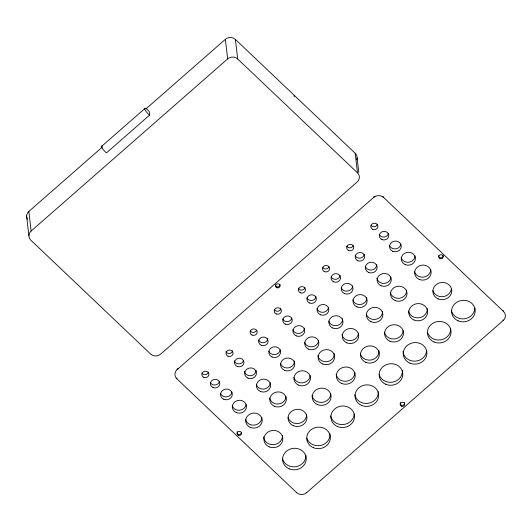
<?xml version="1.0" encoding="UTF-8"?>
<svg xmlns="http://www.w3.org/2000/svg" width="532" height="532" viewBox="0 0 532 532"><rect width="100%" height="100%" fill="white"/><g stroke="black" fill="none" stroke-linecap="round" stroke-linejoin="round"><path stroke-width="0.8" d="M101.506 146.486L144.604 108.734A4.735 1.19 48.8 0 1 149.259 111.66L149.658 115.052L106.56 152.797A4.735 1.19 48.8 0 1 102.31 148.315A4.735 1.19 48.8 0 1 102.29 146.007M27.385 219.151A7.102 6.457 -6.7 0 1 28.834 211.45L102.457 146.965M146.134 108.708L225.368 39.308A7.102 6.457 -6.7 0 1 235.397 39.395L355.183 153.256A7.102 6.457 -6.7 0 1 356.699 159.806M31.135 231.028L227.669 58.886A7.102 6.457 -6.7 0 1 237.698 58.972L357.484 172.833A7.102 6.457 -6.7 0 1 357.172 181.977L160.631 354.119A7.102 6.457 -6.7 0 1 150.603 354.033L30.816 240.171A7.102 6.457 -6.7 0 1 31.135 231.028L28.834 211.45M382.348 196.707A7.102 2.361 -46.5 0 1 383.692 197.545L503.478 311.406A7.102 6.457 -6.7 0 1 503.166 320.55L306.632 492.692A7.102 6.457 -6.7 0 1 296.603 492.605L176.817 378.744A7.102 6.457 -6.7 0 1 177.129 369.6L373.663 197.458A7.102 1.782 48.8 0 1 374.847 196.734M357.105 157.844L358.827 172.528M355.183 153.256L357.484 172.833M235.397 39.395L237.698 58.972M225.368 39.308L227.669 58.886M26.6 216.005L28.901 235.583M208.491 372.174A3.551 3.232 -6.7 0 1 201.887 373.025M231.945 392.091A5.919 5.38 -6.7 0 1 226.798 396.819A5.919 5.38 -6.7 0 1 220.587 393.574M219.443 381.198A4.735 4.303 -6.7 0 1 215.327 384.982A4.735 4.303 -6.7 0 1 210.359 382.388M246.063 404.519A7.102 6.457 -6.7 0 1 239.54 410.232A7.102 6.457 -6.7 0 1 232.211 405.697M261.877 417.713A8.286 7.534 -6.7 0 1 254.196 425.154A8.286 7.534 -6.7 0 1 245.452 419.116M282.465 435.296A9.47 8.612 -6.7 0 1 273.707 444.686A9.47 8.612 -6.7 0 1 263.593 436.912M305.867 455.093A11.837 10.766 -6.7 0 1 295.526 466.77A11.837 10.766 -6.7 0 1 282.432 458.218M232.69 350.708A3.551 3.232 -6.7 0 1 225.881 351.599M256.131 370.392A5.919 5.38 -6.7 0 1 250.645 375.712A5.919 5.38 -6.7 0 1 244.401 371.396M243.49 360.497A4.735 4.303 -6.7 0 1 238.981 363.881A4.735 4.303 -6.7 0 1 234.339 360.842M270.263 382.714A7.102 6.457 -6.7 0 1 264.038 389.052A7.102 6.457 -6.7 0 1 256.344 384.556M286.01 396.573A8.286 7.534 -6.7 0 1 278.336 404.014A8.286 7.534 -6.7 0 1 269.591 397.976M306.598 414.155A9.47 8.612 -6.7 0 1 298.804 423.419A9.47 8.612 -6.7 0 1 288.065 417.5M330 433.952A11.837 10.766 -6.7 0 1 320.257 445.537A11.837 10.766 -6.7 0 1 306.831 438.135M256.657 330.212A3.551 3.232 -6.7 0 1 250.326 331.01M280.218 349.81A5.919 5.38 -6.7 0 1 275.071 354.538A5.919 5.38 -6.7 0 1 268.86 351.3M267.756 338.472A4.735 4.303 -6.7 0 1 263.839 342.661A4.735 4.303 -6.7 0 1 258.625 340.108M294.382 360.902A7.102 6.457 -6.7 0 1 288.537 367.858A7.102 6.457 -6.7 0 1 280.484 363.416M310.149 375.432A8.286 7.534 -6.7 0 1 302.888 382.827A8.286 7.534 -6.7 0 1 293.917 377.58M330.758 393.906A9.47 8.612 -6.7 0 1 321.98 402.411A9.47 8.612 -6.7 0 1 311.985 395.509M354.166 413.929A11.837 10.766 -6.7 0 1 343.193 424.556A11.837 10.766 -6.7 0 1 330.698 415.938M280.896 308.753A3.551 3.232 -6.7 0 1 274.293 309.604M304.404 328.111A5.919 5.38 -6.7 0 1 299.217 333.398A5.919 5.38 -6.7 0 1 292.806 329.647M291.755 318.216A4.735 4.303 -6.7 0 1 287.493 321.587A4.735 4.303 -6.7 0 1 282.765 318.967M318.535 340.433A7.102 6.457 -6.7 0 1 312.311 346.771A7.102 6.457 -6.7 0 1 304.617 342.276M334.269 353.514A8.286 7.534 -6.7 0 1 327.034 361.687A8.286 7.534 -6.7 0 1 317.863 355.695M354.891 372.766A9.47 8.612 -6.7 0 1 346.113 381.271A9.47 8.612 -6.7 0 1 336.124 374.368M378.272 391.672A11.837 10.766 -6.7 0 1 367.938 403.349A11.837 10.766 -6.7 0 1 354.837 394.797M305.036 287.613A3.551 3.232 -6.7 0 1 298.286 288.178M328.49 307.529A5.919 5.38 -6.7 0 1 323.05 312.291A5.919 5.38 -6.7 0 1 316.939 308.507M315.981 296.637A4.735 4.303 -6.7 0 1 311.872 300.42A4.735 4.303 -6.7 0 1 306.898 297.827M342.655 318.621A7.102 6.457 -6.7 0 1 336.809 325.577A7.102 6.457 -6.7 0 1 328.756 321.135M358.422 333.152A8.286 7.534 -6.7 0 1 350.741 340.593A8.286 7.534 -6.7 0 1 341.996 334.555M379.01 350.734A9.47 8.612 -6.7 0 1 371.216 359.998A9.47 8.612 -6.7 0 1 360.47 354.079M402.411 370.531A11.837 10.766 -6.7 0 1 392.669 382.116A11.837 10.766 -6.7 0 1 379.243 374.721M329.069 266.791A3.551 3.232 -6.7 0 1 322.738 267.589M352.676 285.83A5.919 5.38 -6.7 0 1 347.782 291.07A5.919 5.38 -6.7 0 1 341.265 287.878M340.121 275.496A4.735 4.303 -6.7 0 1 336.237 279.247A4.735 4.303 -6.7 0 1 331.23 277.072M366.787 297.488A7.102 6.457 -6.7 0 1 360.942 304.437A7.102 6.457 -6.7 0 1 352.889 299.995M382.541 311.233A8.286 7.534 -6.7 0 1 375.718 319.34A8.286 7.534 -6.7 0 1 366.322 314.159M403.163 330.485A9.47 8.612 -6.7 0 1 394.385 338.99A9.47 8.612 -6.7 0 1 384.39 332.088M426.571 350.508A11.837 10.766 -6.7 0 1 414.993 361.175A11.837 10.766 -6.7 0 1 402.957 351.419M353.201 245.651A3.551 3.232 -6.7 0 1 346.704 246.183M376.809 264.697A5.919 5.38 -6.7 0 1 371.622 269.977A5.919 5.38 -6.7 0 1 365.211 266.233M364.254 254.356A4.735 4.303 -6.7 0 1 360.137 258.14A4.735 4.303 -6.7 0 1 355.17 255.546M390.94 277.012A7.102 6.457 -6.7 0 1 384.357 283.39A7.102 6.457 -6.7 0 1 376.862 278.216M406.674 290.093A8.286 7.534 -6.7 0 1 399.439 298.266A8.286 7.534 -6.7 0 1 390.269 292.274M427.276 308.454A9.47 8.612 -6.7 0 1 419.01 317.797A9.47 8.612 -6.7 0 1 408.529 310.954M450.684 328.251A11.837 10.766 -6.7 0 1 440.942 339.835A11.837 10.766 -6.7 0 1 427.515 332.44M377.441 224.191A3.551 3.232 -6.7 0 1 371.01 225.309M400.895 244.108A5.919 5.38 -6.7 0 1 395.748 248.836A5.919 5.38 -6.7 0 1 389.537 245.598M388.393 233.215A4.735 4.303 -6.7 0 1 384.277 236.999A4.735 4.303 -6.7 0 1 379.309 234.406M415.08 255.872A7.102 6.457 -6.7 0 1 408.855 262.21A7.102 6.457 -6.7 0 1 401.161 257.714M430.827 269.731A8.286 7.534 -6.7 0 1 423.565 277.125A8.286 7.534 -6.7 0 1 414.594 271.879M451.355 289.095A9.47 8.612 -6.7 0 1 442.651 296.71A9.47 8.612 -6.7 0 1 432.882 290.665M474.843 308.228A11.837 10.766 -6.7 0 1 463.871 318.854A11.837 10.766 -6.7 0 1 451.382 310.236M502.388 310.542A7.102 2.361 -46.5 0 1 503.478 311.406M373.663 197.458A7.102 6.457 -6.7 0 1 383.692 197.545M306.578 492.406A7.102 1.782 48.8 0 1 306.632 492.692M503.019 319.938A7.102 1.782 48.8 0 1 503.166 320.55M176.817 378.744A7.102 2.361 -46.5 0 1 176.87 377.979M296.603 492.605A7.102 2.361 -46.5 0 1 296.59 492.326M177.129 369.6A7.102 1.782 48.8 0 1 178.313 368.876M241.428 432.257A2.254 2.048 -6.7 0 1 237.013 433.021M236.986 432.011A2.254 2.048 -6.7 0 1 237.119 431.652M279.892 284.288A2.254 2.048 -6.7 0 1 277.97 286.894A2.254 2.048 -6.7 0 1 275.463 284.846M443.129 255.573A2.254 2.048 -6.7 0 1 440.822 257.814A2.254 2.048 -6.7 0 1 438.654 255.546M404.586 403.562A2.254 2.048 -6.7 0 1 400.111 403.515M400.29 402.551A2.254 2.048 -6.7 0 1 400.383 402.385M404.453 402.544A2.254 2.048 -6.7 0 1 404.579 402.95M293.937 95.94A2.254 2.048 -6.7 0 1 294.529 96.531M149.658 115.052A4.735 1.19 48.8 0 1 144.604 108.734M203.836 377.354A3.551 3.232 -6.7 0 0 208.923 374.116A3.551 3.232 -6.7 0 0 203.397 371.782A3.551 3.232 -6.7 0 0 203.836 377.354M223.852 399.319A5.919 5.38 -6.7 0 0 232.324 393.913A5.919 5.38 -6.7 0 0 223.114 390.023A5.919 5.38 -6.7 0 0 223.852 399.319M213.033 387.569A4.735 4.303 -6.7 0 0 219.816 383.246A4.735 4.303 -6.7 0 0 212.448 380.134A4.735 4.303 -6.7 0 0 213.033 387.569M236.281 412.606A7.102 6.457 -6.7 0 0 246.456 406.122A7.102 6.457 -6.7 0 0 235.403 401.454A7.102 6.457 -6.7 0 0 236.281 412.606M250.339 427.435A8.286 7.534 -6.7 0 0 262.203 419.868A8.286 7.534 -6.7 0 0 249.309 414.428A8.286 7.534 -6.7 0 0 250.339 427.435M269.245 446.88A9.47 8.612 -6.7 0 0 282.811 438.228A9.47 8.612 -6.7 0 0 268.068 432.011A9.47 8.612 -6.7 0 0 269.245 446.88M289.255 468.845A11.837 10.766 -6.7 0 0 306.213 458.032A11.837 10.766 -6.7 0 0 287.785 450.252A11.837 10.766 -6.7 0 0 289.255 468.845M227.975 356.214A3.551 3.232 -6.7 0 0 233.063 352.975A3.551 3.232 -6.7 0 0 227.53 350.641A3.551 3.232 -6.7 0 0 227.975 356.214M247.985 378.179A5.919 5.38 -6.7 0 0 256.464 372.772A5.919 5.38 -6.7 0 0 247.247 368.889A5.919 5.38 -6.7 0 0 247.985 378.179M237.172 366.428A4.735 4.303 -6.7 0 0 243.955 362.106A4.735 4.303 -6.7 0 0 236.58 358.994A4.735 4.303 -6.7 0 0 237.172 366.428M260.421 391.466A7.102 6.457 -6.7 0 0 270.595 384.982A7.102 6.457 -6.7 0 0 259.536 380.314A7.102 6.457 -6.7 0 0 260.421 391.466M274.472 406.295A8.286 7.534 -6.7 0 0 286.342 398.727A8.286 7.534 -6.7 0 0 273.441 393.288A8.286 7.534 -6.7 0 0 274.472 406.295M293.385 425.74A9.47 8.612 -6.7 0 0 306.944 417.088A9.47 8.612 -6.7 0 0 292.201 410.87A9.47 8.612 -6.7 0 0 293.385 425.74M313.395 447.705A11.837 10.766 -6.7 0 0 330.345 436.892A11.837 10.766 -6.7 0 0 311.918 429.118A11.837 10.766 -6.7 0 0 313.395 447.705M252.108 335.08A3.551 3.232 -6.7 0 0 257.195 331.835A3.551 3.232 -6.7 0 0 251.669 329.501A3.551 3.232 -6.7 0 0 252.108 335.08M272.125 357.038A5.919 5.38 -6.7 0 0 280.597 351.632A5.919 5.38 -6.7 0 0 271.387 347.748A5.919 5.38 -6.7 0 0 272.125 357.038M261.305 345.288A4.735 4.303 -6.7 0 0 268.088 340.965A4.735 4.303 -6.7 0 0 260.72 337.853A4.735 4.303 -6.7 0 0 261.305 345.288M284.553 370.325A7.102 6.457 -6.7 0 0 294.728 363.841A7.102 6.457 -6.7 0 0 283.669 359.173A7.102 6.457 -6.7 0 0 284.553 370.325M298.612 385.155A8.286 7.534 -6.7 0 0 310.475 377.587A8.286 7.534 -6.7 0 0 297.574 372.147A8.286 7.534 -6.7 0 0 298.612 385.155M317.518 404.599A9.47 8.612 -6.7 0 0 331.084 395.948A9.47 8.612 -6.7 0 0 316.341 389.73A9.47 8.612 -6.7 0 0 317.518 404.599M337.527 426.564A11.837 10.766 -6.7 0 0 354.485 415.751A11.837 10.766 -6.7 0 0 336.058 407.978A11.837 10.766 -6.7 0 0 337.527 426.564M276.248 313.94A3.551 3.232 -6.7 0 0 281.335 310.695A3.551 3.232 -6.7 0 0 275.802 308.361A3.551 3.232 -6.7 0 0 276.248 313.94M296.257 335.898A5.919 5.38 -6.7 0 0 304.736 330.492A5.919 5.38 -6.7 0 0 295.519 326.608A5.919 5.38 -6.7 0 0 296.257 335.898M285.445 324.148A4.735 4.303 -6.7 0 0 292.221 319.825A4.735 4.303 -6.7 0 0 284.853 316.713A4.735 4.303 -6.7 0 0 285.445 324.148M308.693 349.192A7.102 6.457 -6.7 0 0 318.861 342.701A7.102 6.457 -6.7 0 0 307.809 338.033A7.102 6.457 -6.7 0 0 308.693 349.192M322.744 364.014A8.286 7.534 -6.7 0 0 334.615 356.447A8.286 7.534 -6.7 0 0 321.714 351.007A8.286 7.534 -6.7 0 0 322.744 364.014M341.65 383.459A9.47 8.612 -6.7 0 0 355.216 374.807A9.47 8.612 -6.7 0 0 340.473 368.59A9.47 8.612 -6.7 0 0 341.65 383.459M361.667 405.424A11.837 10.766 -6.7 0 0 378.618 394.611A11.837 10.766 -6.7 0 0 360.191 386.837A11.837 10.766 -6.7 0 0 361.667 405.424M300.38 292.8A3.551 3.232 -6.7 0 0 305.468 289.554A3.551 3.232 -6.7 0 0 299.942 287.22A3.551 3.232 -6.7 0 0 300.38 292.8M320.39 314.758A5.919 5.38 -6.7 0 0 328.869 309.351A5.919 5.38 -6.7 0 0 319.659 305.468A5.919 5.38 -6.7 0 0 320.39 314.758M309.577 303.007A4.735 4.303 -6.7 0 0 316.36 298.685A4.735 4.303 -6.7 0 0 308.992 295.573A4.735 4.303 -6.7 0 0 309.577 303.007M332.826 328.051A7.102 6.457 -6.7 0 0 343 321.561A7.102 6.457 -6.7 0 0 331.941 316.899A7.102 6.457 -6.7 0 0 332.826 328.051M346.877 342.874A8.286 7.534 -6.7 0 0 358.748 335.306A8.286 7.534 -6.7 0 0 345.847 329.867A8.286 7.534 -6.7 0 0 346.877 342.874M365.79 362.319A9.47 8.612 -6.7 0 0 379.349 353.667A9.47 8.612 -6.7 0 0 364.613 347.449A9.47 8.612 -6.7 0 0 365.79 362.319M385.8 384.284A11.837 10.766 -6.7 0 0 402.757 373.471A11.837 10.766 -6.7 0 0 384.33 365.697A11.837 10.766 -6.7 0 0 385.8 384.284M324.52 271.659A3.551 3.232 -6.7 0 0 329.601 268.414A3.551 3.232 -6.7 0 0 324.074 266.08A3.551 3.232 -6.7 0 0 324.52 271.659M344.53 293.617A5.919 5.38 -6.7 0 0 353.009 288.211A5.919 5.38 -6.7 0 0 343.792 284.327A5.919 5.38 -6.7 0 0 344.53 293.617M333.717 281.867A4.735 4.303 -6.7 0 0 340.493 277.544A4.735 4.303 -6.7 0 0 333.125 274.432A4.735 4.303 -6.7 0 0 333.717 281.867M356.965 306.911A7.102 6.457 -6.7 0 0 367.133 300.42A7.102 6.457 -6.7 0 0 356.081 295.759A7.102 6.457 -6.7 0 0 356.965 306.911M371.017 321.734A8.286 7.534 -6.7 0 0 382.88 314.166A8.286 7.534 -6.7 0 0 369.986 308.726A8.286 7.534 -6.7 0 0 371.017 321.734M389.923 341.178A9.47 8.612 -6.7 0 0 403.489 332.533A9.47 8.612 -6.7 0 0 388.746 326.309A9.47 8.612 -6.7 0 0 389.923 341.178M409.939 363.143A11.837 10.766 -6.7 0 0 426.89 352.33A11.837 10.766 -6.7 0 0 408.463 344.556A11.837 10.766 -6.7 0 0 409.939 363.143M348.653 250.519A3.551 3.232 -6.7 0 0 353.74 247.274A3.551 3.232 -6.7 0 0 348.214 244.939A3.551 3.232 -6.7 0 0 348.653 250.519M368.663 272.477A5.919 5.38 -6.7 0 0 377.141 267.071A5.919 5.38 -6.7 0 0 367.931 263.187A5.919 5.38 -6.7 0 0 368.663 272.477M357.85 260.727A4.735 4.303 -6.7 0 0 364.633 256.404A4.735 4.303 -6.7 0 0 357.258 253.292A4.735 4.303 -6.7 0 0 357.85 260.727M381.098 285.77A7.102 6.457 -6.7 0 0 391.273 279.28A7.102 6.457 -6.7 0 0 380.214 274.618A7.102 6.457 -6.7 0 0 381.098 285.77M395.15 300.593A8.286 7.534 -6.7 0 0 407.02 293.026A8.286 7.534 -6.7 0 0 394.119 287.586A8.286 7.534 -6.7 0 0 395.15 300.593M414.062 320.038A9.47 8.612 -6.7 0 0 427.622 311.393A9.47 8.612 -6.7 0 0 412.885 305.168A9.47 8.612 -6.7 0 0 414.062 320.038M434.072 342.003A11.837 10.766 -6.7 0 0 451.023 331.19A11.837 10.766 -6.7 0 0 432.602 323.416A11.837 10.766 -6.7 0 0 434.072 342.003M372.792 229.378A3.551 3.232 -6.7 0 0 377.873 226.133A3.551 3.232 -6.7 0 0 372.347 223.799A3.551 3.232 -6.7 0 0 372.792 229.378M392.802 251.337A5.919 5.38 -6.7 0 0 401.281 245.93A5.919 5.38 -6.7 0 0 392.064 242.047A5.919 5.38 -6.7 0 0 392.802 251.337M381.983 239.586A4.735 4.303 -6.7 0 0 388.766 235.264A4.735 4.303 -6.7 0 0 381.397 232.152A4.735 4.303 -6.7 0 0 381.983 239.586M405.238 264.63A7.102 6.457 -6.7 0 0 415.406 258.14A7.102 6.457 -6.7 0 0 404.353 253.478A7.102 6.457 -6.7 0 0 405.238 264.63M419.289 279.453A8.286 7.534 -6.7 0 0 431.153 271.885A8.286 7.534 -6.7 0 0 418.258 266.446A8.286 7.534 -6.7 0 0 419.289 279.453M438.195 298.898A9.47 8.612 -6.7 0 0 451.761 290.253A9.47 8.612 -6.7 0 0 437.018 284.028A9.47 8.612 -6.7 0 0 438.195 298.898M458.205 320.863A11.837 10.766 -6.7 0 0 475.162 310.05A11.837 10.766 -6.7 0 0 456.735 302.276A11.837 10.766 -6.7 0 0 458.205 320.863M238.296 435.269A2.254 2.048 -6.7 0 0 241.541 433.234A2.254 2.048 -6.7 0 0 238.043 431.731A2.254 2.048 -6.7 0 0 238.296 435.269M276.84 287.699A2.254 2.048 -6.7 0 0 280.071 285.651A2.254 2.048 -6.7 0 0 276.567 284.161A2.254 2.048 -6.7 0 0 276.84 287.699M440.017 258.605A2.254 2.048 -6.7 0 0 443.249 256.55A2.254 2.048 -6.7 0 0 439.745 255.067A2.254 2.048 -6.7 0 0 440.017 258.605M401.474 406.175A2.254 2.048 -6.7 0 0 404.719 404.134A2.254 2.048 -6.7 0 0 401.221 402.631A2.254 2.048 -6.7 0 0 401.474 406.175"/></g></svg>
